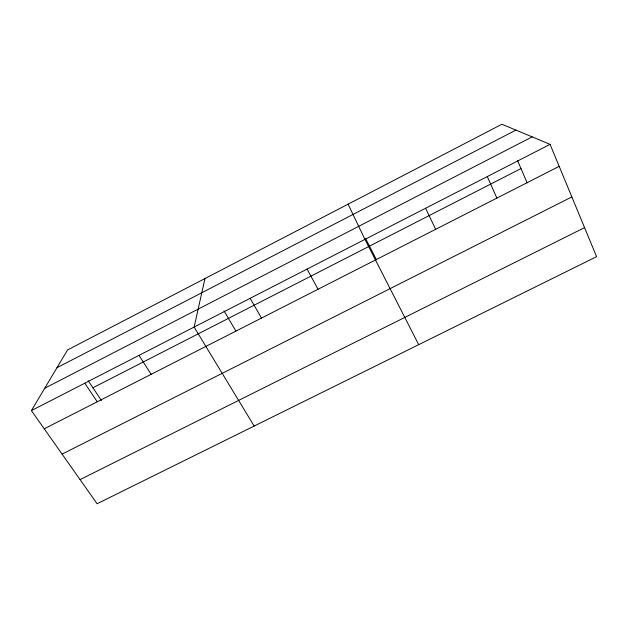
<?xml version="1.0" encoding="UTF-8"?>
<svg xmlns="http://www.w3.org/2000/svg" width="628" height="628" viewBox="0 0 628 628"><rect width="100%" height="100%" fill="white"/><g stroke="black" fill="none" stroke-linecap="round" stroke-linejoin="round"><path stroke-width="0.94" d="M204.971 278.542L194.131 327.07L254.167 426.051M31.4 410.61L67.565 349.937L501.898 124.258L550.065 144.346L596.6 256.671L97.089 503.742L31.4 410.61L550.065 144.346M56.96 367.741L515.91 130.098M44.737 388.237L532.167 136.88M92.913 387.782L520.981 168.571M44.235 428.806L559.179 166.349M62.093 454.13L571.849 196.925M80.062 479.604L584.566 227.626M84.78 383.206L97.262 401.779M88.163 380.694L101.43 400.499M139.016 355.362L151.136 374.327M224.039 310.923L235.822 330.925M250.14 298.316L261.491 318.082M307.068 269.09L318.011 289.273M418.703 344.662L364.947 239.378L348.085 204.179M365.48 238.295L376.431 259.757M425.588 208.245L435.659 229.306M487.289 176.57L496.889 198.103M517.535 160.564L527.167 182.929"/></g></svg>
